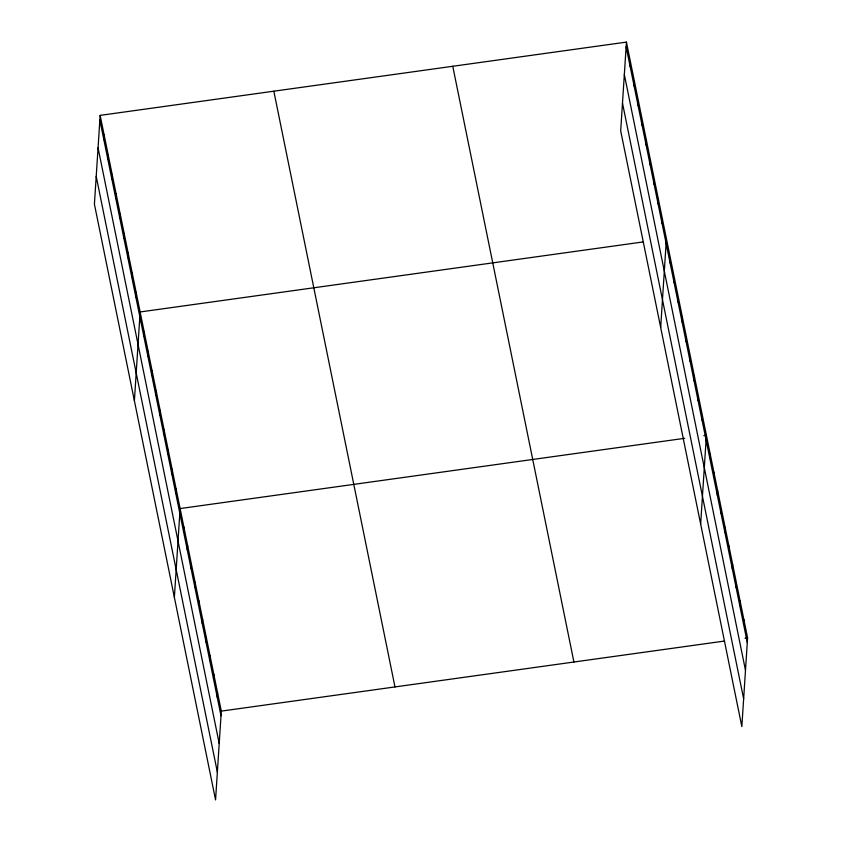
<?xml version="1.0" encoding="UTF-8"?>
<svg xmlns="http://www.w3.org/2000/svg" width="842" height="842" viewBox="0 0 842 842"><rect width="100%" height="100%" fill="white"/><g stroke="black" fill="none" stroke-linecap="round" stroke-linejoin="round"><path stroke-width="1.26" d="M100.156 115.375L94.409 204.164L215.563 799.9L221.309 711.111L100.156 115.375L626.437 42.1L747.591 637.836L741.844 726.625L620.691 130.889L626.437 42.1M103.85 139.719L104.155 135.025M107.85 159.38L108.155 154.686M111.849 179.03L112.154 174.347M115.849 198.691L116.143 194.007M119.838 218.352L120.143 213.668M123.837 238.012L124.142 233.329M127.837 257.673L128.142 252.989M131.836 277.334L132.141 272.65M135.836 296.994L136.141 292.3M134.394 400.75L140.14 311.961L643.425 241.896M143.835 336.305L144.129 331.622M147.824 355.966L148.129 351.282M151.823 375.627L152.128 370.943M155.823 395.287L156.128 390.604M159.822 414.948L160.127 410.264M163.822 434.609L164.127 429.925M167.821 454.27L168.126 449.586M171.821 473.93L172.115 469.236M175.81 493.591L176.115 488.897M174.378 597.346L180.114 508.557L684.683 438.314M183.556 531.66L183.861 526.976M187.303 550.068L187.608 545.384M191.05 568.487L191.355 563.803M194.786 586.906L195.091 582.211M198.533 605.314L198.838 600.63M202.28 623.733L202.585 619.038M206.027 642.141L206.332 637.457M209.774 660.56L210.068 655.865M213.51 678.968L213.815 674.284M217.257 697.387L217.562 692.692M630.132 66.444L630.437 61.761M634.131 86.105L634.426 81.421M638.12 105.766L638.425 101.082M642.12 125.426L642.425 120.743M646.119 145.087L646.424 140.393M650.119 164.748L650.424 160.054M654.118 184.398L654.423 179.714M658.118 204.059L658.423 199.375M662.117 223.719L662.412 219.036M660.675 327.485L666.411 238.696M670.106 263.041L670.411 258.357M674.105 282.702L674.41 278.018M678.105 302.362L678.41 297.668M682.104 322.023L682.409 317.329M686.104 341.673L686.409 336.989M690.103 361.334L690.398 356.65M694.092 380.994L694.397 376.311M698.092 400.655L698.397 395.972M702.091 420.316L702.396 415.632M700.649 524.082L706.396 435.293L703.838 435.64M709.838 458.385L710.143 453.701M713.584 476.804L713.879 472.12M717.321 495.212L717.626 490.528M721.068 513.631L721.373 508.947M724.815 532.039L725.12 527.355M728.562 550.457L728.867 545.774M732.308 568.876L732.603 564.182M736.045 587.284L736.35 582.601M739.792 605.703L740.097 601.009M743.539 624.111L743.844 619.428M221.309 711.111L724.604 641.036M745.033 638.194L747.591 637.836M626.132 46.784L747.286 642.53M624.332 74.538L745.486 670.285M622.491 103.134L743.644 698.871M452.764 66.276L573.918 662.023M273.829 91.189L394.982 686.935M99.851 120.059L221.004 715.795M98.061 147.813L219.204 743.549M96.209 176.41L217.362 772.146"/></g></svg>
